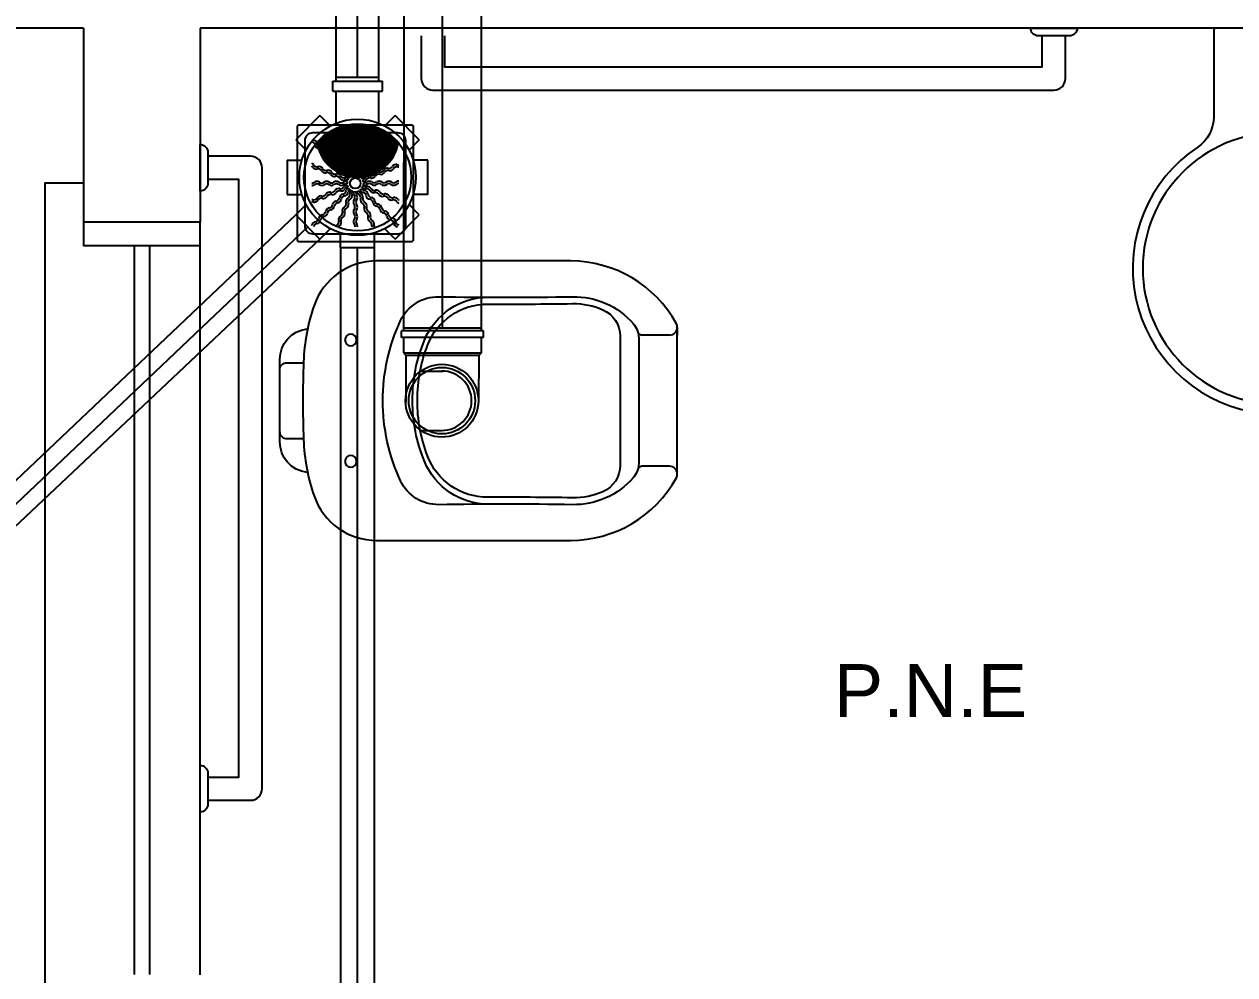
# Model space of a CAD drawing. Extents: x 411.9 to 506.5, y 66.1 to 116.3.
# Drawn here: x 431.629 to 433.189, y 106.335 to 107.56 of the extents above; entities that cross this region are included whole.
import ezdxf

# ---------------------------------------------------------------- set-up
doc = ezdxf.new("R2010")
doc.units = 0
doc.header["$LTSCALE"] = 0.005
doc.set_wipeout_variables(frame=1)
doc.layers.get('0').update_dxf_attribs({"linetype": 'CONTINUOUS'})
for name, color, linetype in [('01', 1, 'CONTINUOUS'), ('AR-HAT-SERVIÇO', 253, 'CONTINUOUS'), ('ARQ-TXT-1_050', 2, 'CONTINUOUS'), ('EIXOS', 1, 'CONTINUOUS'), ('ESGOTO', 3, 'CONTINUOUS'), ('Estr-Met-PILARES', 3, 'CONTINUOUS'), ('TUB-ESGOTO', 7, 'CONTINUOUS')]:
    doc.layers.add(name, color=color, linetype=linetype)
doc.styles.add('ESC-50-A20', font='arial.ttf', dxfattribs={"height": 0.1})

# ---------------------------------------------------------------- blocks, each defined once
blk = doc.blocks.new('A$C29B145EC')
at = {"layer": '01', "color": 251, "ltscale": 10}
for p, q in [((0, 0.6883), (0, 0.0117)), ((0.6883, 0.7), (0.0117, 0.7)), ((0.7, 0.0117), (0.7, 0.6883)), ((0.0467, 0.6067), (0.0467, 0.0933)), ((0.6067, 0.6533), (0.0933, 0.6533)), ((0.6533, 0.0933), (0.6533, 0.6067)), ((0.3085, 0.3792), (0.3019, 0.3661)), ((0.3228, 0.3929), (0.3117, 0.3833)), ((0.3413, 0.4), (0.3274, 0.3954)), ((0.3611, 0.3995), (0.3465, 0.4006)), ((0.3792, 0.3915), (0.3661, 0.3981)), ((0.3929, 0.3772), (0.3833, 0.3883)), ((0.4, 0.3587), (0.3954, 0.3726)), ((0.3005, 0.3611), (0.2994, 0.3465)), ((0.3, 0.3413), (0.3046, 0.3274)), ((0.3071, 0.3228), (0.3167, 0.3117)), ((0.3208, 0.3085), (0.3339, 0.3019)), ((0.3389, 0.3005), (0.3535, 0.2994)), ((0.3587, 0.3), (0.3726, 0.3046)), ((0.3772, 0.3071), (0.3883, 0.3167)), ((0.3915, 0.3208), (0.3981, 0.3339)), ((0.3995, 0.3389), (0.4006, 0.3535)), ((0.0117, 0), (0.6883, 0)), ((0.0933, 0.0467), (0.6067, 0.0467))]:
    blk.add_line(p, q, dxfattribs=at)
blk.add_circle((0.35, 0.35), 0.0321, dxfattribs=at)
for centre, radius, start, end in [((0.0117, 0.6883), 0.0117, 90, 180), ((0.6883, 0.6883), 0.0117, 0, 90), ((0.0933, 0.6067), 0.0467, 90, 180), ((0.1003, 0.5997), 0.0117, 178.15805, 180), ((0.0842, 0.576), 0.0245, 45, 79.44028), ((0.1017, 0.6349), 0.0245, 259.28678, 261.81216), ((0.0947, 0.5865), 0.0245, 45, 81.81216), ((0.0842, 0.576), 0.0245, 8.18784, 45), ((0.0947, 0.5865), 0.0245, 8.18784, 45), ((0.1431, 0.5936), 0.0245, 188.18784, 225), ((0.2609, 0.5946), 0.0245, 165.68784, 202.5), ((0.2134, 0.6065), 0.0245, 345.68784, 11.38853), ((0.2609, 0.5946), 0.0245, 202.5, 239.31216), ((0.2746, 0.6003), 0.0245, 165.68784, 202.5), ((0.2271, 0.6122), 0.0245, 345.68784, 358.02046), ((0.2746, 0.6003), 0.0245, 202.5, 239.31216), ((0.3613, 0.6101), 0.0245, 177.07178, 216.81216), ((0.3221, 0.5807), 0.0245, 0, 36.81216), ((0.3761, 0.6101), 0.0245, 177.07178, 216.81216), ((0.3369, 0.5807), 0.0245, 0, 36.81216), ((0.4599, 0.586), 0.0245, 157.5, 194.31216), ((0.4599, 0.586), 0.0245, 120.68784, 157.5), ((0.4348, 0.628), 0.0245, 300.68784, 317.20212), ((0.4737, 0.5803), 0.0245, 157.5, 194.31216), ((0.4737, 0.5803), 0.0245, 120.68784, 157.5), ((0.4485, 0.6223), 0.0245, 300.68784, 333.42235), ((0.5832, 0.5674), 0.0245, 135, 171.81216), ((0.5832, 0.5674), 0.0245, 98.18784, 135), ((0.576, 0.6158), 0.0245, 278.18784, 315), ((0.5865, 0.6053), 0.0245, 278.18784, 315), ((0.576, 0.6158), 0.0245, 315, 349.44028), ((0.5865, 0.6053), 0.0245, 315, 351.81216), ((0.6067, 0.6067), 0.0467, 0, 90), ((0.1326, 0.5832), 0.0245, 188.18784, 225), ((0.1326, 0.5832), 0.0245, 225, 261.81216), ((0.1431, 0.5936), 0.0245, 225, 261.81216), ((0.1256, 0.5347), 0.0245, 45, 81.81216), ((0.1361, 0.5452), 0.0245, 45, 81.81216), ((0.1256, 0.5347), 0.0245, 8.18784, 45), ((0.1741, 0.5419), 0.0245, 188.18784, 225), ((0.1361, 0.5452), 0.0245, 8.18784, 45), ((0.1741, 0.5419), 0.0245, 225, 261.81216), ((0.1846, 0.5524), 0.0245, 188.18784, 225), ((0.1846, 0.5524), 0.0245, 225, 261.81216), ((0.1671, 0.4934), 0.0245, 45, 81.81216), ((0.1776, 0.5039), 0.0245, 45, 81.81216), ((0.1671, 0.4934), 0.0245, 8.18784, 45), ((0.1776, 0.5039), 0.0245, 8.18784, 45), ((0.2359, 0.5525), 0.0245, 22.5, 59.31216), ((0.2359, 0.5525), 0.0245, 345.68784, 22.5), ((0.2834, 0.5406), 0.0245, 165.68784, 202.5), ((0.2834, 0.5406), 0.0245, 202.5, 239.31216), ((0.2496, 0.5582), 0.0245, 22.5, 59.31216), ((0.2584, 0.4985), 0.0245, 22.5, 59.31216), ((0.2496, 0.5582), 0.0245, 345.68784, 22.5), ((0.2971, 0.5463), 0.0245, 165.68784, 202.5), ((0.2971, 0.5463), 0.0245, 202.5, 239.31216), ((0.2721, 0.5042), 0.0245, 22.5, 59.31216), ((0.2721, 0.5042), 0.0245, 345.68784, 22.5), ((0.3614, 0.5516), 0.0245, 143.18784, 180), ((0.3614, 0.5516), 0.0245, 180, 216.81216), ((0.3221, 0.5807), 0.0245, 323.18784, 0), ((0.3222, 0.5222), 0.0245, 0, 36.81216), ((0.3222, 0.5222), 0.0245, 323.18784, 0), ((0.3762, 0.5516), 0.0245, 143.18784, 180), ((0.3762, 0.5516), 0.0245, 180, 216.81216), ((0.3369, 0.5807), 0.0245, 323.18784, 0), ((0.337, 0.5222), 0.0245, 0, 36.81216), ((0.337, 0.5222), 0.0245, 323.18784, 0), ((0.3902, 0.5198), 0.0245, 300.68784, 337.5), ((0.3902, 0.5198), 0.0245, 337.5, 14.31216), ((0.4377, 0.5319), 0.0245, 157.5, 194.31216), ((0.4377, 0.5319), 0.0245, 120.68784, 157.5), ((0.4125, 0.5739), 0.0245, 300.68784, 337.5), ((0.4039, 0.5141), 0.0245, 337.5, 14.31216), ((0.4514, 0.5262), 0.0245, 157.5, 194.31216), ((0.4514, 0.5262), 0.0245, 120.68784, 157.5), ((0.4125, 0.5739), 0.0245, 337.5, 14.31216), ((0.4262, 0.5682), 0.0245, 300.68784, 337.5), ((0.4262, 0.5682), 0.0245, 337.5, 14.31216), ((0.4934, 0.5329), 0.0245, 278.18784, 315), ((0.4934, 0.5329), 0.0245, 315, 351.81216), ((0.5419, 0.5259), 0.0245, 135, 171.81216), ((0.5039, 0.5224), 0.0245, 315, 351.81216), ((0.5419, 0.5259), 0.0245, 98.18784, 135), ((0.5524, 0.5154), 0.0245, 135, 171.81216), ((0.5524, 0.5154), 0.0245, 98.18784, 135), ((0.5347, 0.5744), 0.0245, 278.18784, 315), ((0.5452, 0.5639), 0.0245, 278.18784, 315), ((0.5347, 0.5744), 0.0245, 315, 351.81216), ((0.5452, 0.5639), 0.0245, 315, 351.81216), ((0.5936, 0.5569), 0.0245, 135, 171.81216), ((0.5936, 0.5569), 0.0245, 98.18784, 135), ((0.0777, 0.4485), 0.0245, 30.68784, 63.42235), ((0.072, 0.4348), 0.0245, 30.68784, 47.20212), ((0.114, 0.4599), 0.0245, 210.68784, 247.5), ((0.1197, 0.4737), 0.0245, 210.68784, 247.5), ((0.114, 0.4599), 0.0245, 247.5, 284.31216), ((0.1197, 0.4737), 0.0245, 247.5, 284.31216), ((0.1261, 0.4125), 0.0245, 67.5, 104.31216), ((0.1318, 0.4262), 0.0245, 67.5, 104.31216), ((0.1318, 0.4262), 0.0245, 30.68784, 67.5), ((0.1738, 0.4514), 0.0245, 210.68784, 247.5), ((0.2155, 0.5006), 0.0245, 188.18784, 225), ((0.2155, 0.5006), 0.0245, 225, 261.81216), ((0.226, 0.5111), 0.0245, 188.18784, 225), ((0.226, 0.5111), 0.0245, 225, 261.81216), ((0.2085, 0.4521), 0.0245, 45, 81.81216), ((0.219, 0.4626), 0.0245, 45, 81.81216), ((0.2085, 0.4521), 0.0245, 8.18784, 45), ((0.257, 0.4593), 0.0245, 188.18784, 225), ((0.219, 0.4626), 0.0245, 8.18784, 45), ((0.257, 0.4593), 0.0245, 225, 261.81216), ((0.2675, 0.4698), 0.0245, 188.18784, 225), ((0.2675, 0.4698), 0.0245, 225, 261.81216), ((0.2605, 0.4214), 0.0245, 45, 81.81216), ((0.2605, 0.4214), 0.0245, 8.18784, 45), ((0.2584, 0.4985), 0.0245, 345.68784, 22.5), ((0.3059, 0.4866), 0.0245, 165.68784, 202.5), ((0.3059, 0.4866), 0.0245, 202.5, 239.31216), ((0.2809, 0.4445), 0.0245, 22.5, 59.31216), ((0.3196, 0.4923), 0.0245, 165.68784, 202.5), ((0.3196, 0.4923), 0.0245, 202.5, 239.31216), ((0.2809, 0.4445), 0.0245, 345.68784, 22.5), ((0.3284, 0.4326), 0.0245, 165.68784, 202.5), ((0.2946, 0.4502), 0.0245, 22.5, 59.31216), ((0.2946, 0.4502), 0.0245, 345.68784, 22.5), ((0.3421, 0.4383), 0.0245, 165.68784, 202.5), ((0.3615, 0.4931), 0.0245, 143.18784, 180), ((0.3615, 0.4931), 0.0245, 180, 216.81216), ((0.3616, 0.4346), 0.0245, 143.18784, 180), ((0.3223, 0.4637), 0.0245, 0, 36.81216), ((0.3223, 0.4637), 0.0245, 323.18784, 0), ((0.3764, 0.4931), 0.0245, 143.18784, 180), ((0.3764, 0.4931), 0.0245, 180, 216.81216), ((0.3765, 0.4346), 0.0245, 143.18784, 180), ((0.3372, 0.4637), 0.0245, 0, 36.81216), ((0.3372, 0.4637), 0.0245, 323.18784, 0), ((0.3931, 0.4237), 0.0245, 120.68784, 157.5), ((0.368, 0.4657), 0.0245, 300.68784, 337.5), ((0.4068, 0.418), 0.0245, 120.68784, 157.5), ((0.368, 0.4657), 0.0245, 337.5, 14.31216), ((0.4154, 0.4778), 0.0245, 157.5, 194.31216), ((0.4154, 0.4778), 0.0245, 120.68784, 157.5), ((0.3817, 0.46), 0.0245, 300.68784, 337.5), ((0.3817, 0.46), 0.0245, 337.5, 14.31216), ((0.4291, 0.4721), 0.0245, 157.5, 194.31216), ((0.4291, 0.4721), 0.0245, 120.68784, 157.5), ((0.4039, 0.5141), 0.0245, 300.68784, 337.5), ((0.4109, 0.45), 0.0245, 315, 351.81216), ((0.4593, 0.443), 0.0245, 135, 171.81216), ((0.4593, 0.443), 0.0245, 98.18784, 135), ((0.4698, 0.4325), 0.0245, 135, 171.81216), ((0.4698, 0.4325), 0.0245, 98.18784, 135), ((0.4521, 0.4915), 0.0245, 278.18784, 315), ((0.4626, 0.481), 0.0245, 278.18784, 315), ((0.4521, 0.4915), 0.0245, 315, 351.81216), ((0.5006, 0.4845), 0.0245, 135, 171.81216), ((0.4626, 0.481), 0.0245, 315, 351.81216), ((0.5006, 0.4845), 0.0245, 98.18784, 135), ((0.5111, 0.474), 0.0245, 135, 171.81216), ((0.5111, 0.474), 0.0245, 98.18784, 135), ((0.5039, 0.5224), 0.0245, 278.18784, 315), ((0.5406, 0.4166), 0.0245, 112.5, 149.31216), ((0.5406, 0.4166), 0.0245, 75.68784, 112.5), ((0.5525, 0.4641), 0.0245, 255.68784, 292.5), ((0.5525, 0.4641), 0.0245, 292.5, 329.31216), ((0.5582, 0.4504), 0.0245, 292.5, 329.31216), ((0.5946, 0.4391), 0.0245, 112.5, 149.31216), ((0.6003, 0.4254), 0.0245, 112.5, 149.31216), ((0.5946, 0.4391), 0.0245, 75.68784, 112.5), ((0.6003, 0.4254), 0.0245, 75.68784, 112.5), ((0.6065, 0.4866), 0.0245, 255.68784, 281.38853), ((0.6122, 0.4729), 0.0245, 255.68784, 268.02046), ((0.1261, 0.4125), 0.0245, 30.68784, 67.5), ((0.1681, 0.4377), 0.0245, 210.68784, 247.5), ((0.1681, 0.4377), 0.0245, 247.5, 284.31216), ((0.1738, 0.4514), 0.0245, 247.5, 284.31216), ((0.1802, 0.3902), 0.0245, 67.5, 104.31216), ((0.1859, 0.4039), 0.0245, 67.5, 104.31216), ((0.1802, 0.3902), 0.0245, 30.68784, 67.5), ((0.1859, 0.4039), 0.0245, 30.68784, 67.5), ((0.2222, 0.4154), 0.0245, 210.68784, 247.5), ((0.2279, 0.4291), 0.0245, 210.68784, 247.5), ((0.2222, 0.4154), 0.0245, 247.5, 284.31216), ((0.2279, 0.4291), 0.0245, 247.5, 284.31216), ((0.2343, 0.368), 0.0245, 67.5, 104.31216), ((0.24, 0.3817), 0.0245, 67.5, 104.31216), ((0.2343, 0.368), 0.0245, 30.68784, 67.5), ((0.24, 0.3817), 0.0245, 30.68784, 67.5), ((0.25, 0.4109), 0.0245, 45, 81.81216), ((0.2763, 0.3931), 0.0245, 210.68784, 247.5), ((0.282, 0.4068), 0.0245, 210.68784, 247.5), ((0.2763, 0.3931), 0.0245, 247.5, 284.31216), ((0.25, 0.4109), 0.0245, 8.18784, 45), ((0.282, 0.4068), 0.0245, 247.5, 284.31216), ((0.2984, 0.418), 0.0245, 188.18784, 225), ((0.2984, 0.418), 0.0245, 225, 261.81216), ((0.2884, 0.3457), 0.0245, 67.5, 104.31216), ((0.3089, 0.4285), 0.0245, 188.18784, 225), ((0.2941, 0.3594), 0.0245, 67.5, 104.31216), ((0.3089, 0.4285), 0.0245, 225, 261.81216), ((0.2915, 0.3696), 0.0245, 45, 81.81216), ((0.2884, 0.3457), 0.0245, 56.61599, 67.5), ((0.2941, 0.3594), 0.0245, 53.97071, 67.5), ((0.3019, 0.3801), 0.0245, 45, 81.81216), ((0.3284, 0.4326), 0.0245, 202.5, 239.31216), ((0.2915, 0.3696), 0.0245, 34.11599, 45), ((0.3034, 0.3905), 0.0245, 22.5, 59.31216), ((0.3019, 0.3801), 0.0245, 31.47071, 45), ((0.3421, 0.4383), 0.0245, 202.5, 239.31216), ((0.3034, 0.3905), 0.0245, 11.61599, 22.5), ((0.3171, 0.3962), 0.0245, 22.5, 59.31216), ((0.3616, 0.4346), 0.0245, 180, 216.81216), ((0.3171, 0.3962), 0.0245, 8.97071, 22.5), ((0.3225, 0.4053), 0.0245, 0, 36.81216), ((0.3225, 0.4053), 0.0245, 349.11599, 0), ((0.3765, 0.4346), 0.0245, 180, 216.81216), ((0.3373, 0.4053), 0.0245, 0, 36.81216), ((0.3373, 0.4053), 0.0245, 346.47071, 0), ((0.3457, 0.4116), 0.0245, 326.61599, 337.5), ((0.3457, 0.4116), 0.0245, 337.5, 14.31216), ((0.3931, 0.4237), 0.0245, 157.5, 194.31216), ((0.3594, 0.4059), 0.0245, 323.97071, 337.5), ((0.3594, 0.4059), 0.0245, 337.5, 14.31216), ((0.4068, 0.418), 0.0245, 157.5, 194.31216), ((0.3696, 0.4085), 0.0245, 304.11599, 315), ((0.3696, 0.4085), 0.0245, 315, 351.81216), ((0.3801, 0.3981), 0.0245, 301.47071, 315), ((0.418, 0.4016), 0.0245, 135, 171.81216), ((0.3905, 0.3966), 0.0245, 281.61599, 292.5), ((0.3801, 0.3981), 0.0245, 315, 351.81216), ((0.3905, 0.3966), 0.0245, 292.5, 329.31216), ((0.418, 0.4016), 0.0245, 98.18784, 135), ((0.4285, 0.3911), 0.0245, 135, 171.81216), ((0.3962, 0.3829), 0.0245, 292.5, 329.31216), ((0.4285, 0.3911), 0.0245, 98.18784, 135), ((0.4326, 0.3716), 0.0245, 112.5, 149.31216), ((0.4109, 0.45), 0.0245, 278.18784, 315), ((0.4383, 0.3579), 0.0245, 112.5, 149.31216), ((0.4326, 0.3716), 0.0245, 75.68784, 112.5), ((0.4214, 0.4395), 0.0245, 278.18784, 315), ((0.4383, 0.3579), 0.0245, 75.68784, 112.5), ((0.4445, 0.4191), 0.0245, 255.68784, 292.5), ((0.4214, 0.4395), 0.0245, 315, 351.81216), ((0.4502, 0.4054), 0.0245, 255.68784, 292.5), ((0.4445, 0.4191), 0.0245, 292.5, 329.31216), ((0.4502, 0.4054), 0.0245, 292.5, 329.31216), ((0.4866, 0.3941), 0.0245, 112.5, 149.31216), ((0.4923, 0.3804), 0.0245, 112.5, 149.31216), ((0.4866, 0.3941), 0.0245, 75.68784, 112.5), ((0.4923, 0.3804), 0.0245, 75.68784, 112.5), ((0.4985, 0.4416), 0.0245, 255.68784, 292.5), ((0.5042, 0.4279), 0.0245, 255.68784, 292.5), ((0.4985, 0.4416), 0.0245, 292.5, 329.31216), ((0.5042, 0.4279), 0.0245, 292.5, 329.31216), ((0.5463, 0.4029), 0.0245, 112.5, 149.31216), ((0.5463, 0.4029), 0.0245, 75.68784, 112.5), ((0.5582, 0.4504), 0.0245, 255.68784, 292.5), ((0.0899, 0.3761), 0.0245, 267.07178, 270), ((0.0899, 0.3613), 0.0245, 267.07178, 270), ((0.0899, 0.3761), 0.0245, 270, 306.81216), ((0.0899, 0.3613), 0.0245, 270, 306.81216), ((0.1193, 0.3369), 0.0245, 90, 126.81216), ((0.1193, 0.3221), 0.0245, 90, 126.81216), ((0.1193, 0.3369), 0.0245, 53.18784, 90), ((0.1193, 0.3221), 0.0245, 53.18784, 90), ((0.1484, 0.3762), 0.0245, 233.18784, 270), ((0.1484, 0.3614), 0.0245, 233.18784, 270), ((0.1484, 0.3762), 0.0245, 270, 306.81216), ((0.1484, 0.3614), 0.0245, 270, 306.81216), ((0.1778, 0.337), 0.0245, 90, 126.81216), ((0.1778, 0.3222), 0.0245, 90, 126.81216), ((0.1958, 0.2721), 0.0245, 112.5, 149.31216), ((0.1778, 0.337), 0.0245, 53.18784, 90), ((0.1778, 0.3222), 0.0245, 53.18784, 90), ((0.1958, 0.2721), 0.0245, 75.68784, 112.5), ((0.2069, 0.3764), 0.0245, 233.18784, 270), ((0.2069, 0.3615), 0.0245, 233.18784, 270), ((0.2077, 0.3196), 0.0245, 255.68784, 292.5), ((0.2069, 0.3764), 0.0245, 270, 306.81216), ((0.2069, 0.3615), 0.0245, 270, 306.81216), ((0.2077, 0.3196), 0.0245, 292.5, 329.31216), ((0.2362, 0.3372), 0.0245, 90, 126.81216), ((0.2362, 0.3223), 0.0245, 90, 126.81216), ((0.2134, 0.3059), 0.0245, 292.5, 329.31216), ((0.2498, 0.2946), 0.0245, 112.5, 149.31216), ((0.2555, 0.2809), 0.0245, 112.5, 149.31216), ((0.2362, 0.3372), 0.0245, 53.18784, 90), ((0.2362, 0.3223), 0.0245, 53.18784, 90), ((0.2498, 0.2946), 0.0245, 75.68784, 112.5), ((0.2555, 0.2809), 0.0245, 75.68784, 112.5), ((0.2654, 0.3765), 0.0245, 233.18784, 270), ((0.2654, 0.3616), 0.0245, 233.18784, 270), ((0.2617, 0.3421), 0.0245, 255.68784, 292.5), ((0.2674, 0.3284), 0.0245, 255.68784, 292.5), ((0.2654, 0.3765), 0.0245, 270, 306.81216), ((0.2654, 0.3616), 0.0245, 270, 306.81216), ((0.2617, 0.3421), 0.0245, 292.5, 329.31216), ((0.2715, 0.3089), 0.0245, 278.18784, 315), ((0.2674, 0.3284), 0.0245, 292.5, 329.31216), ((0.2947, 0.3373), 0.0245, 90, 126.81216), ((0.2947, 0.3225), 0.0245, 90, 126.81216), ((0.3038, 0.3171), 0.0245, 112.5, 149.31216), ((0.3095, 0.3034), 0.0245, 112.5, 149.31216), ((0.2715, 0.3089), 0.0245, 315, 351.81216), ((0.3038, 0.3171), 0.0245, 98.97071, 112.5), ((0.2947, 0.3373), 0.0245, 76.47071, 90), ((0.2947, 0.3225), 0.0245, 79.11599, 90), ((0.3199, 0.3019), 0.0245, 135, 171.81216), ((0.282, 0.2984), 0.0245, 315, 351.81216), ((0.3095, 0.3034), 0.0245, 101.61599, 112.5), ((0.3199, 0.3019), 0.0245, 121.47071, 135), ((0.3304, 0.2915), 0.0245, 135, 171.81216), ((0.3304, 0.2915), 0.0245, 124.11599, 135), ((0.3406, 0.2941), 0.0245, 157.5, 194.31216), ((0.3406, 0.2941), 0.0245, 143.97071, 157.5), ((0.3543, 0.2884), 0.0245, 157.5, 194.31216), ((0.3543, 0.2884), 0.0245, 146.61599, 157.5), ((0.3627, 0.2947), 0.0245, 166.47071, 180), ((0.3627, 0.2947), 0.0245, 180, 216.81216), ((0.3775, 0.2947), 0.0245, 169.11599, 180), ((0.3775, 0.2947), 0.0245, 180, 216.81216), ((0.3829, 0.3038), 0.0245, 188.97071, 202.5), ((0.3829, 0.3038), 0.0245, 202.5, 239.31216), ((0.3966, 0.3095), 0.0245, 191.61599, 202.5), ((0.3966, 0.3095), 0.0245, 202.5, 239.31216), ((0.3981, 0.3199), 0.0245, 211.47071, 225), ((0.3981, 0.3199), 0.0245, 225, 261.81216), ((0.4085, 0.3304), 0.0245, 214.11599, 225), ((0.4085, 0.3304), 0.0245, 225, 261.81216), ((0.4059, 0.3406), 0.0245, 233.97071, 247.5), ((0.3911, 0.2715), 0.0245, 45, 81.81216), ((0.4059, 0.3406), 0.0245, 247.5, 284.31216), ((0.4116, 0.3543), 0.0245, 236.61599, 247.5), ((0.4053, 0.3627), 0.0245, 256.47071, 270), ((0.3962, 0.3829), 0.0245, 278.97071, 292.5), ((0.4053, 0.3775), 0.0245, 259.11599, 270), ((0.4116, 0.3543), 0.0245, 247.5, 284.31216), ((0.4016, 0.282), 0.0245, 45, 81.81216), ((0.4053, 0.3775), 0.0245, 270, 306.81216), ((0.4053, 0.3627), 0.0245, 270, 306.81216), ((0.418, 0.2932), 0.0245, 67.5, 104.31216), ((0.4237, 0.3069), 0.0245, 67.5, 104.31216), ((0.4016, 0.282), 0.0245, 8.18784, 45), ((0.4346, 0.3384), 0.0245, 90, 126.81216), ((0.4346, 0.3235), 0.0245, 90, 126.81216), ((0.418, 0.2932), 0.0245, 30.68784, 67.5), ((0.4237, 0.3069), 0.0245, 30.68784, 67.5), ((0.4346, 0.3384), 0.0245, 53.18784, 90), ((0.4346, 0.3235), 0.0245, 53.18784, 90), ((0.46, 0.3183), 0.0245, 210.68784, 247.5), ((0.4657, 0.332), 0.0245, 210.68784, 247.5), ((0.4637, 0.3777), 0.0245, 233.18784, 270), ((0.4637, 0.3628), 0.0245, 233.18784, 270), ((0.46, 0.3183), 0.0245, 247.5, 284.31216), ((0.4657, 0.332), 0.0245, 247.5, 284.31216), ((0.4637, 0.3777), 0.0245, 270, 306.81216), ((0.4637, 0.3628), 0.0245, 270, 306.81216), ((0.4721, 0.2709), 0.0245, 67.5, 104.31216), ((0.4778, 0.2846), 0.0245, 67.5, 104.31216), ((0.4931, 0.3385), 0.0245, 90, 126.81216), ((0.4931, 0.3236), 0.0245, 90, 126.81216), ((0.4721, 0.2709), 0.0245, 30.68784, 67.5), ((0.4778, 0.2846), 0.0245, 30.68784, 67.5), ((0.4931, 0.3385), 0.0245, 53.18784, 90), ((0.4931, 0.3236), 0.0245, 53.18784, 90), ((0.5198, 0.3098), 0.0245, 210.68784, 247.5), ((0.5222, 0.3778), 0.0245, 233.18784, 270), ((0.5222, 0.363), 0.0245, 233.18784, 270), ((0.5222, 0.3778), 0.0245, 270, 306.81216), ((0.5222, 0.363), 0.0245, 270, 306.81216), ((0.5516, 0.3386), 0.0245, 90, 126.81216), ((0.5516, 0.3238), 0.0245, 90, 126.81216), ((0.5516, 0.3386), 0.0245, 53.18784, 90), ((0.5516, 0.3238), 0.0245, 53.18784, 90), ((0.5807, 0.3779), 0.0245, 233.18784, 270), ((0.5807, 0.3631), 0.0245, 233.18784, 270), ((0.5807, 0.3779), 0.0245, 270, 306.81216), ((0.5807, 0.3631), 0.0245, 270, 306.81216), ((0.6101, 0.3387), 0.0245, 90, 126.81216), ((0.6101, 0.3239), 0.0245, 90, 126.81216), ((0.6101, 0.3387), 0.0245, 87.07178, 90), ((0.6101, 0.3239), 0.0245, 87.07178, 90), ((0.0878, 0.2271), 0.0245, 75.68784, 88.02046), ((0.0935, 0.2134), 0.0245, 75.68784, 101.38853), ((0.0997, 0.2746), 0.0245, 255.68784, 292.5), ((0.1054, 0.2609), 0.0245, 255.68784, 292.5), ((0.0997, 0.2746), 0.0245, 292.5, 329.31216), ((0.1054, 0.2609), 0.0245, 292.5, 329.31216), ((0.1418, 0.2496), 0.0245, 112.5, 149.31216), ((0.1475, 0.2359), 0.0245, 112.5, 149.31216), ((0.1418, 0.2496), 0.0245, 75.68784, 112.5), ((0.1475, 0.2359), 0.0245, 75.68784, 112.5), ((0.1537, 0.2971), 0.0245, 255.68784, 292.5), ((0.1594, 0.2834), 0.0245, 255.68784, 292.5), ((0.1537, 0.2971), 0.0245, 292.5, 329.31216), ((0.1594, 0.2834), 0.0245, 292.5, 329.31216), ((0.2015, 0.2584), 0.0245, 112.5, 149.31216), ((0.2015, 0.2584), 0.0245, 75.68784, 112.5), ((0.1889, 0.226), 0.0245, 315, 351.81216), ((0.2134, 0.3059), 0.0245, 255.68784, 292.5), ((0.2374, 0.219), 0.0245, 135, 171.81216), ((0.2374, 0.219), 0.0245, 98.18784, 135), ((0.2479, 0.2085), 0.0245, 135, 171.81216), ((0.2479, 0.2085), 0.0245, 98.18784, 135), ((0.2302, 0.2675), 0.0245, 278.18784, 315), ((0.2407, 0.257), 0.0245, 278.18784, 315), ((0.2302, 0.2675), 0.0245, 315, 351.81216), ((0.2786, 0.2605), 0.0245, 135, 171.81216), ((0.2407, 0.257), 0.0245, 315, 351.81216), ((0.2786, 0.2605), 0.0245, 98.18784, 135), ((0.2891, 0.25), 0.0245, 135, 171.81216), ((0.2891, 0.25), 0.0245, 98.18784, 135), ((0.2709, 0.2279), 0.0245, 300.68784, 337.5), ((0.282, 0.2984), 0.0245, 278.18784, 315), ((0.2709, 0.2279), 0.0245, 337.5, 14.31216), ((0.3183, 0.24), 0.0245, 157.5, 194.31216), ((0.3183, 0.24), 0.0245, 120.68784, 157.5), ((0.2932, 0.282), 0.0245, 300.68784, 337.5), ((0.2846, 0.2222), 0.0245, 337.5, 14.31216), ((0.332, 0.2343), 0.0245, 157.5, 194.31216), ((0.332, 0.2343), 0.0245, 120.68784, 157.5), ((0.2932, 0.282), 0.0245, 337.5, 14.31216), ((0.3069, 0.2763), 0.0245, 300.68784, 337.5), ((0.3069, 0.2763), 0.0245, 337.5, 14.31216), ((0.3628, 0.2362), 0.0245, 143.18784, 180), ((0.3628, 0.2362), 0.0245, 180, 216.81216), ((0.3235, 0.2654), 0.0245, 0, 36.81216), ((0.3235, 0.2654), 0.0245, 323.18784, 0), ((0.3236, 0.2069), 0.0245, 0, 36.81216), ((0.3777, 0.2362), 0.0245, 143.18784, 180), ((0.3777, 0.2362), 0.0245, 180, 216.81216), ((0.3384, 0.2654), 0.0245, 0, 36.81216), ((0.3384, 0.2654), 0.0245, 323.18784, 0), ((0.3385, 0.2069), 0.0245, 0, 36.81216), ((0.3579, 0.2617), 0.0245, 22.5, 59.31216), ((0.3579, 0.2617), 0.0245, 345.68784, 22.5), ((0.4054, 0.2498), 0.0245, 165.68784, 202.5), ((0.4054, 0.2498), 0.0245, 202.5, 239.31216), ((0.3716, 0.2674), 0.0245, 22.5, 59.31216), ((0.3804, 0.2077), 0.0245, 22.5, 59.31216), ((0.3716, 0.2674), 0.0245, 345.68784, 22.5), ((0.4191, 0.2555), 0.0245, 165.68784, 202.5), ((0.4191, 0.2555), 0.0245, 202.5, 239.31216), ((0.3941, 0.2134), 0.0245, 22.5, 59.31216), ((0.3911, 0.2715), 0.0245, 8.18784, 45), ((0.4395, 0.2786), 0.0245, 188.18784, 225), ((0.3941, 0.2134), 0.0245, 345.68784, 22.5), ((0.4395, 0.2786), 0.0245, 225, 261.81216), ((0.45, 0.2891), 0.0245, 188.18784, 225), ((0.45, 0.2891), 0.0245, 225, 261.81216), ((0.4325, 0.2302), 0.0245, 45, 81.81216), ((0.443, 0.2407), 0.0245, 45, 81.81216), ((0.4325, 0.2302), 0.0245, 8.18784, 45), ((0.481, 0.2374), 0.0245, 188.18784, 225), ((0.443, 0.2407), 0.0245, 8.18784, 45), ((0.481, 0.2374), 0.0245, 225, 261.81216), ((0.4915, 0.2479), 0.0245, 188.18784, 225), ((0.4915, 0.2479), 0.0245, 225, 261.81216), ((0.4845, 0.1994), 0.0245, 45, 81.81216), ((0.5141, 0.2961), 0.0245, 210.68784, 247.5), ((0.5141, 0.2961), 0.0245, 247.5, 284.31216), ((0.5198, 0.3098), 0.0245, 247.5, 284.31216), ((0.5262, 0.2486), 0.0245, 67.5, 104.31216), ((0.5319, 0.2623), 0.0245, 67.5, 104.31216), ((0.5262, 0.2486), 0.0245, 30.68784, 67.5), ((0.5319, 0.2623), 0.0245, 30.68784, 67.5), ((0.5682, 0.2738), 0.0245, 210.68784, 247.5), ((0.5739, 0.2875), 0.0245, 210.68784, 247.5), ((0.5682, 0.2738), 0.0245, 247.5, 284.31216), ((0.5739, 0.2875), 0.0245, 247.5, 284.31216), ((0.5803, 0.2263), 0.0245, 67.5, 104.31216), ((0.586, 0.2401), 0.0245, 67.5, 104.31216), ((0.5803, 0.2263), 0.0245, 30.68784, 67.5), ((0.586, 0.2401), 0.0245, 30.68784, 67.5), ((0.6223, 0.2515), 0.0245, 210.68784, 243.42235), ((0.628, 0.2652), 0.0245, 210.68784, 227.20212), ((0.1548, 0.1361), 0.0245, 135, 171.81216), ((0.1548, 0.1361), 0.0245, 98.18784, 135), ((0.1653, 0.1256), 0.0245, 98.18784, 135), ((0.1476, 0.1846), 0.0245, 278.18784, 315), ((0.1581, 0.1741), 0.0245, 278.18784, 315), ((0.1476, 0.1846), 0.0245, 315, 351.81216), ((0.1961, 0.1776), 0.0245, 135, 171.81216), ((0.1581, 0.1741), 0.0245, 315, 351.81216), ((0.1961, 0.1776), 0.0245, 98.18784, 135), ((0.2066, 0.1671), 0.0245, 135, 171.81216), ((0.2066, 0.1671), 0.0245, 98.18784, 135), ((0.1889, 0.226), 0.0245, 278.18784, 315), ((0.1994, 0.2155), 0.0245, 278.18784, 315), ((0.1994, 0.2155), 0.0245, 315, 351.81216), ((0.2738, 0.1318), 0.0245, 120.68784, 157.5), ((0.2486, 0.1738), 0.0245, 300.68784, 337.5), ((0.2875, 0.1261), 0.0245, 120.68784, 157.5), ((0.2486, 0.1738), 0.0245, 337.5, 14.31216), ((0.2961, 0.1859), 0.0245, 157.5, 194.31216), ((0.2961, 0.1859), 0.0245, 120.68784, 157.5), ((0.2623, 0.1681), 0.0245, 300.68784, 337.5), ((0.2623, 0.1681), 0.0245, 337.5, 14.31216), ((0.3098, 0.1802), 0.0245, 157.5, 194.31216), ((0.3098, 0.1802), 0.0245, 120.68784, 157.5), ((0.2846, 0.2222), 0.0245, 300.68784, 337.5), ((0.363, 0.1778), 0.0245, 143.18784, 180), ((0.363, 0.1778), 0.0245, 180, 216.81216), ((0.3236, 0.2069), 0.0245, 323.18784, 0), ((0.3238, 0.1484), 0.0245, 0, 36.81216), ((0.3238, 0.1484), 0.0245, 323.18784, 0), ((0.3778, 0.1778), 0.0245, 143.18784, 180), ((0.3778, 0.1778), 0.0245, 180, 216.81216), ((0.3385, 0.2069), 0.0245, 323.18784, 0), ((0.3386, 0.1484), 0.0245, 0, 36.81216), ((0.3386, 0.1484), 0.0245, 323.18784, 0), ((0.3804, 0.2077), 0.0245, 345.68784, 22.5), ((0.4279, 0.1958), 0.0245, 165.68784, 202.5), ((0.4279, 0.1958), 0.0245, 202.5, 239.31216), ((0.4029, 0.1537), 0.0245, 22.5, 59.31216), ((0.4416, 0.2015), 0.0245, 165.68784, 202.5), ((0.4416, 0.2015), 0.0245, 202.5, 239.31216), ((0.4029, 0.1537), 0.0245, 345.68784, 22.5), ((0.4504, 0.1418), 0.0245, 165.68784, 202.5), ((0.4166, 0.1594), 0.0245, 22.5, 59.31216), ((0.4166, 0.1594), 0.0245, 345.68784, 22.5), ((0.4641, 0.1475), 0.0245, 165.68784, 202.5), ((0.474, 0.1889), 0.0245, 45, 81.81216), ((0.474, 0.1889), 0.0245, 8.18784, 45), ((0.5224, 0.1961), 0.0245, 188.18784, 225), ((0.4845, 0.1994), 0.0245, 8.18784, 45), ((0.5224, 0.1961), 0.0245, 225, 261.81216), ((0.5329, 0.2066), 0.0245, 188.18784, 225), ((0.5329, 0.2066), 0.0245, 225, 261.81216), ((0.5154, 0.1476), 0.0245, 45, 81.81216), ((0.5259, 0.1581), 0.0245, 45, 81.81216), ((0.5154, 0.1476), 0.0245, 8.18784, 45), ((0.5639, 0.1548), 0.0245, 188.18784, 225), ((0.5259, 0.1581), 0.0245, 8.18784, 45), ((0.5744, 0.1653), 0.0245, 188.18784, 225), ((0.5744, 0.1653), 0.0245, 225, 261.81216), ((0.0933, 0.0933), 0.0467, 180, 270), ((0.0651, 0.1017), 0.0245, 349.28678, 351.81216), ((0.1135, 0.0947), 0.0245, 135, 171.81216), ((0.1135, 0.0947), 0.0245, 98.18784, 135), ((0.124, 0.0842), 0.0245, 135, 169.44028), ((0.124, 0.0842), 0.0245, 98.18784, 135), ((0.1064, 0.1431), 0.0245, 278.18784, 315), ((0.1168, 0.1326), 0.0245, 278.18784, 315), ((0.1064, 0.1431), 0.0245, 315, 351.81216), ((0.1168, 0.1326), 0.0245, 315, 351.81216), ((0.1653, 0.1256), 0.0245, 135, 171.81216), ((0.2515, 0.0777), 0.0245, 120.68784, 153.42235), ((0.2263, 0.1197), 0.0245, 300.68784, 337.5), ((0.2652, 0.072), 0.0245, 120.68784, 137.20212), ((0.2263, 0.1197), 0.0245, 337.5, 14.31216), ((0.2738, 0.1318), 0.0245, 157.5, 194.31216), ((0.2401, 0.114), 0.0245, 300.68784, 337.5), ((0.2401, 0.114), 0.0245, 337.5, 14.31216), ((0.2875, 0.1261), 0.0245, 157.5, 194.31216), ((0.3631, 0.1193), 0.0245, 143.18784, 180), ((0.3631, 0.1193), 0.0245, 180, 216.81216), ((0.3239, 0.0899), 0.0245, 0, 36.81216), ((0.3239, 0.0899), 0.0245, 357.07178, 0), ((0.3779, 0.1193), 0.0245, 143.18784, 180), ((0.3779, 0.1193), 0.0245, 180, 216.81216), ((0.3387, 0.0899), 0.0245, 0, 36.81216), ((0.3387, 0.0899), 0.0245, 357.07178, 0), ((0.4504, 0.1418), 0.0245, 202.5, 239.31216), ((0.4254, 0.0997), 0.0245, 22.5, 59.31216), ((0.4641, 0.1475), 0.0245, 202.5, 239.31216), ((0.4254, 0.0997), 0.0245, 345.68784, 22.5), ((0.4729, 0.0878), 0.0245, 165.68784, 178.02046), ((0.4391, 0.1054), 0.0245, 22.5, 59.31216), ((0.4391, 0.1054), 0.0245, 345.68784, 22.5), ((0.4866, 0.0935), 0.0245, 165.68784, 191.38853), ((0.5639, 0.1548), 0.0245, 225, 261.81216), ((0.5569, 0.1064), 0.0245, 45, 81.81216), ((0.5674, 0.1168), 0.0245, 45, 81.81216), ((0.5569, 0.1064), 0.0245, 8.18784, 45), ((0.6053, 0.1135), 0.0245, 188.18784, 225), ((0.5674, 0.1168), 0.0245, 8.18784, 45), ((0.6053, 0.1135), 0.0245, 225, 261.81216), ((0.6158, 0.124), 0.0245, 188.18784, 225), ((0.6158, 0.124), 0.0245, 225, 259.44028), ((0.5983, 0.0651), 0.0245, 79.28678, 81.81216), ((0.6067, 0.0933), 0.0467, 270, 0), ((0.0117, 0.0117), 0.0117, 180, 270), ((0.6883, 0.0117), 0.0117, 270, 0)]:
    blk.add_arc(centre, radius, start, end, dxfattribs=at)
blk = doc.blocks.new('JO90100S')
at = {"layer": 'ESGOTO'}
for p, q in [((58.2, 46.7), (61.6, 49)), ((61.6, 49), (61.6, -51)), ((61.6, 49), (81.6, 49)), ((81.6, -53.3), (81.6, 52)), ((81.6, 52), (90.2, 52)), ((90.2, -53.3), (90.2, 52)), ((90.2, 49), (93.6, 49)), ((93.6, -51), (93.6, 49)), ((58.2, 46.7), (-1.9, 46.7)), ((58.2, -47.3), (58.2, 46.7)), ((58.2, -47.3), (-1.9, -47.2)), ((58.2, -47.3), (61.6, -51)), ((61.6, -51), (81.6, -51)), ((81.6, -53.3), (90.2, -53.3)), ((90.2, -51), (93.6, -51))]:
    blk.add_line(p, q, dxfattribs=at)
for radius in [46.9, 42.8]:
    blk.add_circle((0, 0), radius, dxfattribs=at)
blk = doc.blocks.new('*X11')
at = {"color": 0, "linetype": 'Continuous'}
for p, q in [((140.5, 157.5), (182.9, 157.5)), ((142.5, 159.4), (181.7, 159.4)), ((144.7, 161.2), (180.3, 161.2)), ((147.2, 163.1), (178.9, 163.1)), ((150, 165), (177.3, 165)), ((153.2, 166.9), (175.6, 166.9)), ((157.2, 168.8), (173.8, 168.8)), ((162.2, 170.6), (171.9, 170.6)), ((129.2, 140.6), (190.8, 140.6)), ((130, 142.5), (190.2, 142.5)), ((130.9, 144.4), (189.6, 144.4)), ((132, 146.2), (188.8, 146.2)), ((133.1, 148.1), (188, 148.1)), ((134.3, 150), (187.1, 150)), ((135.6, 151.9), (186.2, 151.9)), ((137.1, 153.8), (185.2, 153.8)), ((138.7, 155.6), (184.1, 155.6)), ((125.3, 125.6), (193.8, 125.6)), ((125.5, 127.5), (193.6, 127.5)), ((125.8, 129.4), (193.4, 129.4)), ((126.2, 131.2), (193.1, 131.2)), ((126.6, 133.1), (192.7, 133.1)), ((127.2, 135), (192.3, 135)), ((127.8, 136.9), (191.9, 136.9)), ((128.4, 138.8), (191.4, 138.8)), ((125, 121.9), (194, 121.9)), ((125, 120), (194, 120)), ((125, 118.1), (194, 118.1)), ((125.1, 123.8), (193.9, 123.8)), ((125.1, 116.2), (193.9, 116.2)), ((125.3, 114.4), (193.8, 114.4)), ((125.5, 112.5), (193.6, 112.5)), ((125.8, 110.6), (193.4, 110.6)), ((126.2, 108.8), (193.1, 108.8)), ((126.6, 106.9), (192.7, 106.9)), ((127.2, 105), (192.3, 105)), ((127.8, 103.1), (191.9, 103.1)), ((128.4, 101.2), (191.4, 101.2)), ((129.2, 99.4), (190.8, 99.4)), ((130, 97.5), (190.2, 97.5)), ((130.9, 95.6), (189.6, 95.6)), ((132, 93.8), (188.8, 93.8)), ((133.1, 91.9), (188, 91.9)), ((134.3, 90), (187.1, 90)), ((135.6, 88.1), (186.2, 88.1)), ((137.1, 86.2), (185.2, 86.2)), ((138.7, 84.4), (184.1, 84.4)), ((140.5, 82.5), (182.9, 82.5)), ((142.5, 80.6), (181.7, 80.6)), ((144.7, 78.8), (180.3, 78.8)), ((147.2, 76.9), (178.9, 76.9)), ((150, 75), (177.3, 75)), ((153.2, 73.1), (175.6, 73.1)), ((157.2, 71.2), (173.8, 71.2)), ((162.2, 69.4), (171.9, 69.4))]:
    blk.add_line(p, q, dxfattribs=at)
blk = doc.blocks.new('27150012')
at = {"layer": 'ESGOTO'}
for p, q in [((-48.4, 79.5), (-79.5, 48.4)), ((-48.4, 79.5), (-35.1, 66.3)), ((22, 90.5), (-22, 90.5)), ((-22, 90.5), (-22, 71.7)), ((22, 90.5), (22, 71.7)), ((48.4, 79.5), (35.1, 66.3)), ((79.5, 48.4), (48.4, 79.5)), ((-79.5, 48.4), (-66.3, 35.1)), ((79.5, 48.4), (66.3, 35.1)), ((111, 32), (111, -32)), ((111, 32), (124, 32)), ((124, 32), (124, -32)), ((-90.5, 22), (-90.5, -22)), ((-90.5, 22), (-71.7, 22)), ((69.8, 27.5), (111, 27.5)), ((124, 27.5), (129, 27.5)), ((129, 27.5), (129, -27.5)), ((-90.5, -22), (-71.7, -22)), ((69.8, -27.5), (111, -27.5)), ((124, -27.5), (129, -27.5)), ((-79.5, -48.4), (-66.3, -35.1)), ((79.5, -48.4), (66.3, -35.1)), ((111, -32), (124, -32)), ((-79.5, -48.4), (-48.4, -79.5)), ((48.4, -79.5), (79.5, -48.4)), ((-48.4, -79.5), (-35.1, -66.3)), ((-22, -90.5), (-22, -71.7)), ((22, -90.5), (22, -71.7)), ((48.4, -79.5), (35.1, -66.3)), ((-22, -90.5), (22, -90.5))]:
    blk.add_line(p, q, dxfattribs=at)
for radius in [75, 69]:
    blk.add_circle((0, 0), radius, dxfattribs=at)
at = {"layer": 'ESGOTO', "linetype": 'Continuous'}
blk.add_arc((53, 0), 53, 98.8356, 261.1644, dxfattribs=at)
blk.add_blockref('*X11', (-125, -120), dxfattribs=at)

msp = doc.modelspace()

# ---------------------------------------------------------------- linework, layer by layer
at = {"layer": 'EIXOS'}
msp.add_line((432.05837, 107.49146), (432.05645, 111.02481), dxfattribs=at)
at = {"layer": 'Estr-Met-PILARES', "color": 251}
for p, q in [((431.70547, 107.55472), (431.49047, 107.55472)), ((431.70547, 107.55472), (431.70547, 107.30472)), ((433.5524, 107.5547), (431.85547, 107.55472)), ((431.85547, 107.55472), (431.85547, 107.30472)), ((431.85547, 107.30472), (431.70547, 107.30472)), ((431.7704, 107.27472), (431.77038, 106.33512)), ((431.7904, 107.27472), (431.79038, 106.33512)), ((431.85547, 106.33472), (431.85547, 107.27472))]:
    msp.add_line(p, q, dxfattribs=at)
for points in [[(432.98547, 107.55472, -0.4142136), (432.97547, 107.54472), (432.93547, 107.54472, -0.4142136), (432.92547, 107.55472), (432.98547, 107.55472)], [(432.14047, 107.54472), (432.14047, 107.48972, 0.4142136), (432.15547, 107.47472), (432.95547, 107.47472, 0.4142136), (432.97047, 107.48972), (432.97047, 107.54472)], [(431.85547, 107.40472, -0.4142136), (431.86547, 107.39472), (431.86547, 107.35472, -0.4142136), (431.85547, 107.34472), (431.85547, 107.40472)], [(431.86547, 106.55972), (431.92047, 106.55972, 0.4142136), (431.93547, 106.57472), (431.93547, 107.37472, 0.4142136), (431.92047, 107.38972), (431.86547, 107.38972)], [(431.85547, 106.60472, -0.4142136), (431.86547, 106.59472), (431.86547, 106.55472, -0.4142136), (431.85547, 106.54472), (431.85547, 106.60472)]]:
    msp.add_lwpolyline(points, format="xyb", dxfattribs=at)
msp.add_lwpolyline([(433.16142, 107.55162), (433.16142, 107.43994, -0.2508755), (433.14078, 107.40141, 1.2268868), (433.40224, 107.14268, -0.2536718), (433.44105, 107.16372), (433.54931, 107.16372, 0.4142136), (433.5524, 107.16681), (433.5524, 107.55162, 0.4142136), (433.54931, 107.5547), (433.1645, 107.5547), (433.16368, 107.55459), (433.16294, 107.55428), (433.1623, 107.55378), (433.16182, 107.55314), (433.16152, 107.55241)], format="xyb", close=True, dxfattribs=at)
for points in [[(432.17047, 107.54472), (432.17047, 107.50472), (432.94047, 107.50472), (432.94047, 107.54472)], [(431.70547, 107.35472), (431.65547, 107.35472), (431.65547, 106.25472), (431.70547, 106.25472)], [(431.86547, 106.58972), (431.90547, 106.58972), (431.90547, 107.35972), (431.86547, 107.35972)]]:
    msp.add_lwpolyline(points, dxfattribs=at)
msp.add_lwpolyline([(431.70547, 107.30472), (431.70547, 107.27472), (431.85547, 107.27472), (431.85547, 107.30472)], close=True, dxfattribs=at)
msp.add_arc((433.24488, 107.24513), 0.17491, 90, 270, dxfattribs=at)
at = {"layer": 'TUB-ESGOTO', "linetype": 'Continuous'}
for p, q in [((432.03087, 107.49146), (432.03087, 111.0248)), ((432.08587, 107.49146), (432.08858, 111.02507))]:
    msp.add_line(p, q, dxfattribs=at)

# ---------------------------------------------------------------- block references
at = {"layer": 'AR-HAT-SERVIÇO', "ltscale": 10, "xscale": 0.2142857142856215, "yscale": 0.2142857142856215, "zscale": 0.2142857142856215}
msp.add_blockref('A$C29B145EC', (431.98047, 107.27972), dxfattribs=at)
at = {"layer": 'ESGOTO', "xscale": 0.001, "yscale": 0.001, "zscale": 0.001, "rotation": 89.99999999992193}
msp.add_blockref('27150012', (432.05837, 107.36246), dxfattribs=at)

# ---------------------------------------------------------------- texts
at = {"layer": 'ARQ-TXT-1_050', "insert": (432.26053, 106.73521), "char_height": 0.0682667, "attachment_point": 1, "style": 'ESC-50-A20'}
msp.add_mtext_dynamic_manual_height_columns('\\pi0.41137;P.N.E', width=2.706779, gutter_width=1, heights=[0], dxfattribs=at)

# ---------------------------------------------------------------- wipeouts: each hides what was drawn before it
at = {"color": 251}
msp.add_wipeout([(432.47033, 107.07473), (432.47032, 106.98061), (432.46887, 106.97512), (432.46563, 106.97002), (432.4635, 106.96613), (432.45983, 106.96085), (432.45702, 106.95696), (432.44956, 106.94777), (432.44212, 106.93974), (432.43605, 106.93474), (432.42669, 106.92671), (432.41358, 106.91779), (432.40601, 106.91346), (432.40157, 106.91091), (432.39897, 106.90964), (432.39605, 106.9082), (432.38422, 106.90361), (432.37733, 106.90152), (432.37155, 106.89994), (432.3635, 106.89802), (432.3559, 106.89674), (432.35378, 106.89637), (432.34615, 106.89558), (432.3353, 106.895), (432.3327, 106.89463), (432.08298, 106.89463), (432.07116, 106.89586), (432.0658, 106.89693), (432.05821, 106.89886), (432.05093, 106.90128), (432.04486, 106.90432), (432.0421, 106.90563), (432.03907, 106.90719), (432.03616, 106.90906), (432.03372, 106.91062), (432.02967, 106.91376), (432.02675, 106.91628), (432.01994, 106.92332), (432.01416, 106.92988), (432.01142, 106.93424), (432.00598, 106.94404), (432.00219, 106.95364), (431.99905, 106.96362), (431.99592, 106.97545), (431.99438, 106.98214), (431.99333, 106.98204), (431.99193, 106.9825), (431.98706, 106.98382), (431.98382, 106.98477), (431.98152, 106.98571), (431.97751, 106.98771), (431.97583, 106.98886), (431.97428, 106.99003), (431.97281, 106.99102), (431.97204, 106.99183), (431.96856, 106.99505), (431.96771, 106.99605), (431.96705, 106.99695), (431.96626, 106.99794), (431.9658, 106.99848), (431.96541, 106.99901), (431.96502, 106.9995), (431.96468, 106.99999), (431.96433, 107.00063), (431.96387, 107.00145), (431.96327, 107.00253), (431.96289, 107.00326), (431.96192, 107.00498), (431.96126, 107.0069), (431.96007, 107.00997), (431.95942, 107.0128), (431.95872, 107.01607), (431.95834, 107.02084), (431.9582, 107.02175), (431.9582, 107.12752), (431.95824, 107.12763), (431.95825, 107.12818), (431.9583, 107.12884), (431.9584, 107.13019), (431.95851, 107.13171), (431.95862, 107.13324), (431.95893, 107.13456), (431.95928, 107.13614), (431.95986, 107.13884), (431.96059, 107.14079), (431.96175, 107.1438), (431.96195, 107.14438), (431.96333, 107.14679), (431.96467, 107.14926), (431.96591, 107.15094), (431.96681, 107.15209), (431.9679, 107.15355), (431.96824, 107.15401), (431.96878, 107.15451), (431.97228, 107.15794), (431.97245, 107.15811), (431.97335, 107.15876), (431.97426, 107.15941), (431.97532, 107.16018), (431.97647, 107.16103), (431.97706, 107.16147), (431.97771, 107.1618), (431.97851, 107.16224), (431.97907, 107.16252), (431.97964, 107.16282), (431.98049, 107.16327), (431.98113, 107.1636), (431.9817, 107.1639), (431.98218, 107.16417), (431.98267, 107.16433), (431.9835, 107.16463), (431.98554, 107.16533), (431.98706, 107.16587), (431.98765, 107.16607), (431.99321, 107.16704), (431.99393, 107.16689), (431.99443, 107.16752), (431.99448, 107.16869), (431.99552, 107.17298), (431.99687, 107.17823), (431.99812, 107.1834), (432.00341, 107.19922), (432.0063, 107.20618), (432.00877, 107.2108), (432.01132, 107.21483), (432.01438, 107.21953), (432.0171, 107.22304), (432.01866, 107.22497), (432.02214, 107.2284), (432.02505, 107.23142), (432.03124, 107.23672), (432.03638, 107.24022), (432.04122, 107.24311), (432.046, 107.24547), (432.05109, 107.24805), (432.05712, 107.25021), (432.06257, 107.25185), (432.06678, 107.25278), (432.07204, 107.25376), (432.07385, 107.25406), (432.07473, 107.25419), (432.07623, 107.25426), (432.08022, 107.25444), (432.08159, 107.25448), (432.08306, 107.25459), (432.08306, 107.25463), (432.3327, 107.25463), (432.34176, 107.25415), (432.34687, 107.25373), (432.34998, 107.25339), (432.35364, 107.25304), (432.35682, 107.25249), (432.36009, 107.25203), (432.36283, 107.25154), (432.36509, 107.25113), (432.36609, 107.25089), (432.36706, 107.25065), (432.36907, 107.25013), (432.38102, 107.2467), (432.38436, 107.24555), (432.38845, 107.24414), (432.3904, 107.24328), (432.39198, 107.24264), (432.39405, 107.24181), (432.39673, 107.24074), (432.39953, 107.23937), (432.4011, 107.23863), (432.40474, 107.23678), (432.40985, 107.23398), (432.41845, 107.22871), (432.42072, 107.2271), (432.42972, 107.22009), (432.4357, 107.21526), (432.44196, 107.20938), (432.45273, 107.19721), (432.4583, 107.18979), (432.46336, 107.18282), (432.46866, 107.17378), (432.46996, 107.16989), (432.47033, 107.16885)], dxfattribs=at).dxf.layer = 'Estr-Met-PILARES'

# ---------------------------------------------------------------- next in the draw order: linework, layer by layer
at = {"layer": 'EIXOS'}
for p, q in [((432.16778, 107.16819), (432.16778, 110.73344)), ((431.18121, 106.52732), (431.99437, 107.29846)), ((432.05815, 105.82273), (432.05837, 107.27196))]:
    msp.add_line(p, q, dxfattribs=at)
at = {"layer": 'Estr-Met-PILARES', "color": 251}
for p, q in [((432.47032, 106.98061), (432.47033, 107.16885)), ((432.47033, 107.16885), (432.47033, 107.15908)), ((432.46034, 107.15908), (432.42472, 107.15908))]:
    msp.add_line(p, q, dxfattribs=at)
for points in [[(432.46034, 107.15908, 0.4079058), (432.47033, 107.16885, 0.1315369), (432.4691, 107.17387, 0.2738632), (432.3327, 107.25463), (432.08298, 107.25463, 0.319419), (432.00237, 107.19728, 0.0747134), (431.98876, 107.12458, 0.0178988), (431.98876, 107.02469, 0.0747134), (432.00237, 106.95199, 0.319419), (432.08298, 106.89463), (432.3327, 106.89463, 0.2738632), (432.4691, 106.9754, 0.1364879), (432.47032, 106.98061, 0.4022441), (432.46034, 106.99019), (432.42472, 106.99019, 0.337727), (432.41958, 106.98627)], [(432.22716, 106.94129, -0.3055382), (432.14455, 106.9965, -0.0974482), (432.12917, 107.07463, -0.0974482), (432.14455, 107.15276, -0.3055382), (432.22716, 107.20798)], [(431.99333, 106.98204, -0.3789089), (431.9582, 107.02175), (431.9582, 107.12752, -0.3789089), (431.99333, 107.16723)], [(431.9582, 107.11463, -0.4142136), (431.96708, 107.12352), (431.98895, 107.12352)], [(432.13908, 107.03641), (432.16709, 107.03641, 1), (432.16709, 107.11286)], [(431.9582, 107.03463, 0.4142136), (431.96708, 107.02575), (431.98895, 107.02575)]]:
    msp.add_lwpolyline(points, format="xyb", dxfattribs=at)
for points in [[(432.11378, 107.17779, -0.2959563), (432.16298, 107.20861, 0.0080034), (432.33527, 107.20864, -0.2196694), (432.41364, 107.17399, -0.1825003), (432.42057, 107.15565), (432.42057, 106.99362, -0.1825004), (432.41364, 106.97527, -0.2196695), (432.33527, 106.94063, 0.0080034), (432.16298, 106.94066, -0.2959562), (432.11378, 106.97148, -0.1093424), (432.09095, 107.07463, -0.1093424)], [(432.13908, 107.11286, -0.0429944), (432.14851, 107.14587, -0.3122724), (432.2261, 107.19909, 0.0050697), (432.33542, 107.19975, -0.1079964), (432.37448, 107.19188, -0.2975085), (432.39669, 107.15785), (432.39669, 106.99142, -0.2975085), (432.37448, 106.95739, -0.1079963), (432.33542, 106.94952, 0.0050697), (432.2261, 106.95018, -0.3122724), (432.14851, 107.0034, -0.0912938), (432.1354, 107.07463, -0.0481106)], [(432.04209, 107.15286, 1), (432.0572, 107.15286, 1)], [(432.04209, 106.99641, 1), (432.0572, 106.99641, 1)]]:
    msp.add_lwpolyline(points, format="xyb", close=True, dxfattribs=at)
msp.add_lwpolyline([(432.13908, 107.11286), (432.16812, 107.11286)], dxfattribs=at)
msp.add_arc((432.42472, 107.16441), 0.00533, 195.35515, 270.00001, dxfattribs=at)
at = {"layer": 'TUB-ESGOTO', "linetype": 'Continuous'}
for p, q in [((432.21814, 107.16816), (432.21814, 110.73344)), ((432.11814, 107.16821), (432.11865, 107.955)), ((431.97882, 107.31402), (431.16611, 106.54292)), ((432.00993, 107.28291), (431.19499, 106.51405)), ((432.03637, 107.27196), (432.03637, 105.82273)), ((432.08015, 105.82273), (432.08037, 107.27196))]:
    msp.add_line(p, q, dxfattribs=at)

# ---------------------------------------------------------------- next in the draw order: block references
at = {"layer": 'ESGOTO', "linetype": 'Continuous', "xscale": 0.0009999999999999998, "yscale": 0.0009999999999999998, "zscale": 0.0009999999999999998, "rotation": 89.97129955190117}
msp.add_blockref('JO90100S', (432.16709, 107.07463), dxfattribs=at)

doc.saveas('drawing.dxf')
